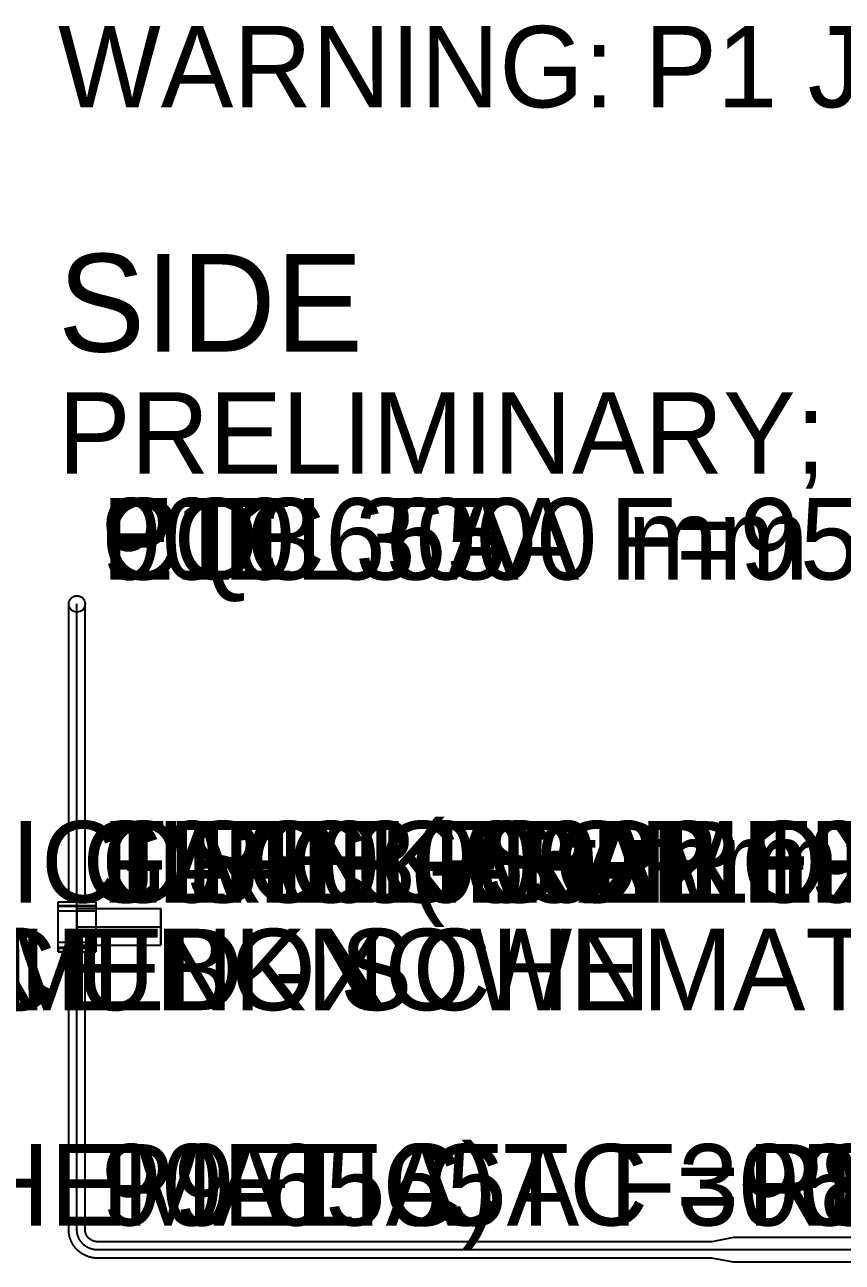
# Model space of a CAD drawing. Header units: millimetres. Extents: x 0 to 79656, y 0 to 27547.
# Drawn here: x 56713 to 60511, y 53 to 5800 of the extents above; entities that cross this region are included whole.
import ezdxf

# ---------------------------------------------------------------- set-up
doc = ezdxf.new("R2010")
doc.units = ezdxf.units.MM

msp = doc.modelspace()

# ---------------------------------------------------------------- linework, layer by layer
at = {"layer": 'CENTER'}
for p, q in [((56955.5, 3109.9), (56955.5, 3110)), ((56955.5, 3110), (56955.5, 3110)), ((56955.5, 3109.8), (56955.5, 3109.9)), ((56955.5, 3109.9), (56955.5, 3109.9)), ((56955.5, 3109.7), (56955.5, 3109.8)), ((56955.5, 3109.5), (56955.5, 3109.7)), ((56955.5, 3109.4), (56955.5, 3109.5)), ((56955.5, 3109.2), (56955.5, 3109.4)), ((56955.5, 3109), (56955.5, 3109.2)), ((56955.5, 3108.7), (56955.5, 3109)), ((56955.5, 3108.5), (56955.5, 3108.7)), ((56955.5, 3108.2), (56955.5, 3108.5)), ((56955.5, 3107.9), (56955.5, 3108.2)), ((56955.5, 3107.5), (56955.5, 3107.9)), ((56955.5, 3107.1), (56955.5, 3107.5)), ((56955.5, 3106.8), (56955.5, 3107.1)), ((56955.5, 3106.3), (56955.5, 3106.8)), ((56955.5, 3105.9), (56955.5, 3106.3)), ((56955.5, 3105.4), (56955.5, 3105.9)), ((56955.5, 3104.9), (56955.5, 3105.4)), ((56955.5, 3104.4), (56955.5, 3104.9)), ((56955.5, 3103.9), (56955.5, 3104.4)), ((56955.5, 3103.3), (56955.5, 3103.9)), ((56955.5, 3102.7), (56955.5, 3103.3)), ((56955.5, 3102.1), (56955.5, 3102.7)), ((56955.5, 3101.5), (56955.5, 3102.1)), ((56955.5, 3100.9), (56955.5, 3101.5)), ((56955.5, 3100.2), (56955.5, 3100.9)), ((56955.5, 3099.5), (56955.5, 3100.2)), ((56955.5, 3098.7), (56955.5, 3099.5)), ((56955.5, 3098), (56955.5, 3098.7)), ((56955.5, 3097.2), (56955.5, 3098)), ((56955.5, 3096.4), (56955.5, 3097.2)), ((56955.5, 3095.6), (56955.5, 3096.4)), ((56955.5, 3094.8), (56955.5, 3095.6)), ((56955.5, 3093.9), (56955.5, 3094.8)), ((56955.5, 3093.1), (56955.5, 3093.9)), ((56955.5, 3092.2), (56955.5, 3093.1)), ((56955.5, 3091.2), (56955.5, 3092.2)), ((56955.5, 3090.3), (56955.5, 3091.2)), ((56955.5, 3089.3), (56955.5, 3090.3)), ((56955.5, 3088.4), (56955.5, 3089.3)), ((56955.5, 3087.4), (56955.5, 3088.4)), ((56955.5, 3086.4), (56955.5, 3087.4)), ((56955.5, 3085.3), (56955.5, 3086.4)), ((56955.5, 3084.3), (56955.5, 3085.3)), ((56955.5, 3083.2), (56955.5, 3084.3)), ((56955.5, 3082.1), (56955.5, 3083.2)), ((56955.5, 3081), (56955.5, 3082.1)), ((56955.5, 3079.8), (56955.5, 3081)), ((56955.5, 3078.7), (56955.5, 3079.8)), ((56955.5, 3077.5), (56955.5, 3078.7)), ((56955.5, 3076.4), (56955.5, 3077.5)), ((56955.5, 3075.2), (56955.5, 3076.4)), ((56955.5, 3073.9), (56955.5, 3075.2)), ((56955.5, 3072.7), (56955.5, 3073.9)), ((56955.5, 3071.5), (56955.5, 3072.7)), ((56955.5, 3070.2), (56955.5, 3071.5)), ((56955.5, 3068.9), (56955.5, 3070.2)), ((56955.5, 3067.6), (56955.5, 3068.9)), ((56955.5, 3066.3), (56955.5, 3067.6)), ((56955.5, 3065), (56955.5, 3066.3)), ((56955.5, 3063.7), (56955.5, 3065)), ((56955.5, 3062.3), (56955.5, 3063.7)), ((56955.5, 3061), (56955.5, 3062.3)), ((56955.5, 3059.6), (56955.5, 3061)), ((56955.5, 3058.2), (56955.5, 3059.6)), ((56955.5, 3056.9), (56955.5, 3058.2)), ((56955.5, 3055.4), (56955.5, 3056.9)), ((56955.5, 3054), (56955.5, 3055.4)), ((56955.5, 3052.6), (56955.5, 3054)), ((56955.5, 3051.2), (56955.5, 3052.6)), ((56955.5, 3049.7), (56955.5, 3051.2)), ((56955.5, 3048.3), (56955.5, 3049.7)), ((56955.5, 3046.8), (56955.5, 3048.3)), ((56955.5, 3045.3), (56955.5, 3046.8)), ((56955.5, 3043.9), (56955.5, 3045.3)), ((56955.5, 3042.4), (56955.5, 3043.9)), ((56955.5, 3040.9), (56955.5, 3042.4)), ((56955.5, 3039.4), (56955.5, 3040.9)), ((56955.5, 3037.9), (56955.5, 3039.4)), ((56955.5, 3036.3), (56955.5, 3037.9)), ((56955.5, 3034.8), (56955.5, 3036.3)), ((56955.5, 3033.3), (56955.5, 3034.8)), ((56955.5, 3031.8), (56955.5, 3033.3)), ((56955.5, 3030.2), (56955.5, 3031.8)), ((56955.5, 3028.7), (56955.5, 3030.2)), ((56955.5, 3027.1), (56955.5, 3028.7)), ((56955.5, 3025.6), (56955.5, 3027.1)), ((56955.5, 3024), (56955.5, 3025.6)), ((56955.5, 3022.5), (56955.5, 3024)), ((56955.5, 3020.9), (56955.5, 3022.5)), ((56955.5, 3019.4), (56955.5, 3020.9)), ((56955.5, 3017.8), (56955.5, 3019.4)), ((56955.5, 3016.3), (56955.5, 3017.8)), ((56955.5, 3014.7), (56955.5, 3016.3)), ((56955.5, 205.3), (56955.5, 3014.7)), ((56955.5, 203.7), (56955.5, 205.3)), ((56955.6, 202.2), (56955.5, 203.7)), ((56955.6, 200.6), (56955.6, 202.2)), ((56955.7, 199.1), (56955.6, 200.6)), ((56955.8, 197.5), (56955.7, 199.1)), ((56956, 196), (56955.8, 197.5)), ((56956.1, 194.4), (56956, 196)), ((56956.3, 192.9), (56956.1, 194.4)), ((56956.5, 191.3), (56956.3, 192.9)), ((56956.8, 189.8), (56956.5, 191.3)), ((56957, 188.2), (56956.8, 189.8)), ((56957.3, 186.7), (56957, 188.2)), ((56957.6, 185.2), (56957.3, 186.7)), ((56958, 183.7), (56957.6, 185.2)), ((56958.4, 182.1), (56958, 183.7)), ((56958.7, 180.6), (56958.4, 182.1)), ((56959.2, 179.1), (56958.7, 180.6)), ((56959.6, 177.6), (56959.2, 179.1)), ((56960.1, 176.1), (56959.6, 177.6)), ((56960.6, 174.7), (56960.1, 176.1)), ((56961.1, 173.2), (56960.6, 174.7)), ((56961.6, 171.7), (56961.1, 173.2)), ((56962.2, 170.3), (56961.6, 171.7)), ((56962.8, 168.8), (56962.2, 170.3)), ((56963.4, 167.4), (56962.8, 168.8)), ((56964, 166), (56963.4, 167.4)), ((56964.6, 164.6), (56964, 166)), ((56965.3, 163.1), (56964.6, 164.6)), ((56966, 161.8), (56965.3, 163.1)), ((56966.8, 160.4), (56966, 161.8)), ((56967.5, 159), (56966.8, 160.4)), ((56968.3, 157.6), (56967.5, 159)), ((56969.1, 156.3), (56968.3, 157.6)), ((56969.9, 155), (56969.1, 156.3)), ((56970.7, 153.7), (56969.9, 155)), ((56971.6, 152.4), (56970.7, 153.7)), ((56972.4, 151.1), (56971.6, 152.4)), ((56973.3, 149.8), (56972.4, 151.1)), ((56974.3, 148.5), (56973.3, 149.8)), ((56975.2, 147.3), (56974.3, 148.5)), ((56976.2, 146.1), (56975.2, 147.3)), ((56977.1, 144.8), (56976.2, 146.1)), ((56978.1, 143.6), (56977.1, 144.8)), ((56979.1, 142.5), (56978.1, 143.6)), ((56980.2, 141.3), (56979.1, 142.5)), ((56981.2, 140.2), (56980.2, 141.3)), ((56982.3, 139), (56981.2, 140.2)), ((56983.4, 137.9), (56982.3, 139)), ((56984.5, 136.8), (56983.4, 137.9)), ((56985.7, 135.7), (56984.5, 136.8)), ((56986.8, 134.7), (56985.7, 135.7)), ((56988, 133.6), (56986.8, 134.7)), ((56989.1, 132.6), (56988, 133.6)), ((56990.3, 131.6), (56989.1, 132.6)), ((56991.6, 130.7), (56990.3, 131.6)), ((56992.8, 129.7), (56991.6, 130.7)), ((56994, 128.8), (56992.8, 129.7)), ((56995.3, 127.8), (56994, 128.8)), ((56996.6, 126.9), (56995.3, 127.8)), ((56997.9, 126.1), (56996.6, 126.9)), ((56999.2, 125.2), (56997.9, 126.1)), ((57000.5, 124.4), (56999.2, 125.2)), ((57001.8, 123.6), (57000.5, 124.4)), ((57003.2, 122.8), (57001.8, 123.6)), ((57004.5, 122), (57003.2, 122.8)), ((57005.9, 121.3), (57004.5, 122)), ((57007.3, 120.5), (57005.9, 121.3)), ((57008.6, 119.8), (57007.3, 120.5)), ((57010.1, 119.1), (57008.6, 119.8)), ((57011.5, 118.5), (57010.1, 119.1)), ((57012.9, 117.9), (57011.5, 118.5)), ((57014.3, 117.3), (57012.9, 117.9)), ((57015.8, 116.7), (57014.3, 117.3)), ((57017.2, 116.1), (57015.8, 116.7)), ((57018.7, 115.6), (57017.2, 116.1)), ((57020.2, 115.1), (57018.7, 115.6)), ((57021.6, 114.6), (57020.2, 115.1)), ((57023.1, 114.1), (57021.6, 114.6)), ((57024.6, 113.7), (57023.1, 114.1)), ((57026.1, 113.2), (57024.6, 113.7)), ((57027.6, 112.9), (57026.1, 113.2)), ((57029.2, 112.5), (57027.6, 112.9)), ((57030.7, 112.1), (57029.2, 112.5)), ((57032.2, 111.8), (57030.7, 112.1)), ((57033.7, 111.5), (57032.2, 111.8)), ((57035.3, 111.3), (57033.7, 111.5)), ((57036.8, 111), (57035.3, 111.3)), ((57038.4, 110.8), (57036.8, 111)), ((57039.9, 110.6), (57038.4, 110.8)), ((57041.5, 110.5), (57039.9, 110.6)), ((57043, 110.3), (57041.5, 110.5)), ((57044.6, 110.2), (57043, 110.3)), ((57046.1, 110.1), (57044.6, 110.2)), ((57047.7, 110.1), (57046.1, 110.1)), ((57049.2, 110), (57047.7, 110.1)), ((57050.8, 110), (57049.2, 110)), ((59904.7, 110), (57050.8, 110)), ((60006.3, 110), (59904.7, 110)), ((60850.7, 110), (60006.3, 110))]:
    msp.add_line(p, q, dxfattribs=at)
at = {"layer": 'FITTINGS'}
for p, q in [((56917.3, 3109.9), (56917.3, 3110)), ((56917.3, 3110), (56917.3, 3110)), ((56917.3, 3109.8), (56917.3, 3109.9)), ((56917.3, 3109.9), (56917.3, 3109.9)), ((56917.3, 3109.7), (56917.3, 3109.8)), ((56917.3, 3109.5), (56917.3, 3109.7)), ((56917.3, 3109.4), (56917.3, 3109.5)), ((56917.3, 3109.2), (56917.3, 3109.4)), ((56917.3, 3109), (56917.3, 3109.2)), ((56917.3, 3108.7), (56917.3, 3109)), ((56917.3, 3108.5), (56917.3, 3108.7)), ((56917.3, 3108.2), (56917.3, 3108.5)), ((56917.3, 3107.9), (56917.3, 3108.2)), ((56917.3, 3107.5), (56917.3, 3107.9)), ((56917.3, 3107.1), (56917.3, 3107.5)), ((56917.3, 3106.8), (56917.3, 3107.1)), ((56917.3, 3106.3), (56917.3, 3106.8)), ((56917.3, 3105.9), (56917.3, 3106.3)), ((56917.3, 3105.4), (56917.3, 3105.9)), ((56917.3, 3104.9), (56917.3, 3105.4)), ((56917.3, 3104.4), (56917.3, 3104.9)), ((56917.3, 3103.9), (56917.3, 3104.4)), ((56917.3, 3103.3), (56917.3, 3103.9)), ((56993.7, 3109.9), (56993.7, 3110)), ((56993.7, 3110), (56993.7, 3110)), ((56993.7, 3109.8), (56993.7, 3109.9)), ((56993.7, 3109.9), (56993.7, 3109.9)), ((56993.7, 3109.7), (56993.7, 3109.8)), ((56993.7, 3109.5), (56993.7, 3109.7)), ((56993.7, 3109.4), (56993.7, 3109.5)), ((56993.7, 3109.2), (56993.7, 3109.4)), ((56993.7, 3109), (56993.7, 3109.2)), ((56993.7, 3108.7), (56993.7, 3109)), ((56993.7, 3108.5), (56993.7, 3108.7)), ((56993.7, 3108.2), (56993.7, 3108.5)), ((56993.7, 3107.9), (56993.7, 3108.2)), ((56993.7, 3107.5), (56993.7, 3107.9)), ((56993.7, 3107.1), (56993.7, 3107.5)), ((56993.7, 3106.8), (56993.7, 3107.1)), ((56993.7, 3106.3), (56993.7, 3106.8)), ((56993.7, 3105.9), (56993.7, 3106.3)), ((56993.7, 3105.4), (56993.7, 3105.9)), ((56993.7, 3104.9), (56993.7, 3105.4)), ((56993.7, 3104.4), (56993.7, 3104.9)), ((56993.7, 3103.9), (56993.7, 3104.4)), ((56993.7, 3103.3), (56993.7, 3103.9)), ((56917.3, 3102.7), (56917.3, 3103.3)), ((56917.3, 3102.1), (56917.3, 3102.7)), ((56917.3, 3101.5), (56917.3, 3102.1)), ((56917.3, 3100.9), (56917.3, 3101.5)), ((56917.3, 3100.2), (56917.3, 3100.9)), ((56917.3, 3099.5), (56917.3, 3100.2)), ((56917.3, 3098.7), (56917.3, 3099.5)), ((56917.3, 3098), (56917.3, 3098.7)), ((56917.3, 3097.2), (56917.3, 3098)), ((56917.3, 3096.4), (56917.3, 3097.2)), ((56917.3, 3095.6), (56917.3, 3096.4)), ((56917.3, 3094.8), (56917.3, 3095.6)), ((56917.3, 3093.9), (56917.3, 3094.8)), ((56917.3, 3093.1), (56917.3, 3093.9)), ((56917.3, 3092.2), (56917.3, 3093.1)), ((56917.3, 3091.2), (56917.3, 3092.2)), ((56917.3, 3090.3), (56917.3, 3091.2)), ((56917.3, 3089.3), (56917.3, 3090.3)), ((56917.3, 3088.4), (56917.3, 3089.3)), ((56917.3, 3087.4), (56917.3, 3088.4)), ((56917.3, 3086.4), (56917.3, 3087.4)), ((56917.3, 3085.3), (56917.3, 3086.4)), ((56917.3, 3084.3), (56917.3, 3085.3)), ((56917.3, 3083.2), (56917.3, 3084.3)), ((56917.3, 3082.1), (56917.3, 3083.2)), ((56917.3, 3081), (56917.3, 3082.1)), ((56917.3, 3079.8), (56917.3, 3081)), ((56917.3, 3078.7), (56917.3, 3079.8)), ((56917.3, 3077.5), (56917.3, 3078.7)), ((56917.3, 3076.4), (56917.3, 3077.5)), ((56917.3, 3075.2), (56917.3, 3076.4)), ((56917.3, 3073.9), (56917.3, 3075.2)), ((56917.3, 3072.7), (56917.3, 3073.9)), ((56917.3, 3071.5), (56917.3, 3072.7)), ((56917.3, 3070.2), (56917.3, 3071.5)), ((56917.3, 3068.9), (56917.3, 3070.2)), ((56917.3, 3067.6), (56917.3, 3068.9)), ((56917.3, 3066.3), (56917.3, 3067.6)), ((56917.3, 3065), (56917.3, 3066.3)), ((56917.3, 3063.7), (56917.3, 3065)), ((56917.3, 3062.3), (56917.3, 3063.7)), ((56917.3, 3061), (56917.3, 3062.3)), ((56917.3, 3059.6), (56917.3, 3061)), ((56917.3, 3058.2), (56917.3, 3059.6)), ((56917.3, 3056.9), (56917.3, 3058.2)), ((56917.3, 3055.4), (56917.3, 3056.9)), ((56917.3, 3054), (56917.3, 3055.4)), ((56917.3, 3052.6), (56917.3, 3054)), ((56917.3, 3051.2), (56917.3, 3052.6)), ((56917.3, 3049.7), (56917.3, 3051.2)), ((56917.3, 3048.3), (56917.3, 3049.7)), ((56917.3, 3046.8), (56917.3, 3048.3)), ((56917.3, 3045.3), (56917.3, 3046.8)), ((56993.7, 3102.7), (56993.7, 3103.3)), ((56993.7, 3102.1), (56993.7, 3102.7)), ((56993.7, 3101.5), (56993.7, 3102.1)), ((56993.7, 3100.9), (56993.7, 3101.5)), ((56993.7, 3100.2), (56993.7, 3100.9)), ((56993.7, 3099.5), (56993.7, 3100.2)), ((56993.7, 3098.7), (56993.7, 3099.5)), ((56993.7, 3098), (56993.7, 3098.7)), ((56993.7, 3097.2), (56993.7, 3098)), ((56993.7, 3096.4), (56993.7, 3097.2)), ((56993.7, 3095.6), (56993.7, 3096.4)), ((56993.7, 3094.8), (56993.7, 3095.6)), ((56993.7, 3093.9), (56993.7, 3094.8)), ((56993.7, 3093.1), (56993.7, 3093.9)), ((56993.7, 3092.2), (56993.7, 3093.1)), ((56993.7, 3091.2), (56993.7, 3092.2)), ((56993.7, 3090.3), (56993.7, 3091.2)), ((56993.7, 3089.3), (56993.7, 3090.3)), ((56993.7, 3088.4), (56993.7, 3089.3)), ((56993.7, 3087.4), (56993.7, 3088.4)), ((56993.7, 3086.4), (56993.7, 3087.4)), ((56993.7, 3085.3), (56993.7, 3086.4)), ((56993.7, 3084.3), (56993.7, 3085.3)), ((56993.7, 3083.2), (56993.7, 3084.3)), ((56993.7, 3082.1), (56993.7, 3083.2)), ((56993.7, 3081), (56993.7, 3082.1)), ((56993.7, 3079.8), (56993.7, 3081)), ((56993.7, 3078.7), (56993.7, 3079.8)), ((56993.7, 3077.5), (56993.7, 3078.7)), ((56993.7, 3076.4), (56993.7, 3077.5)), ((56993.7, 3075.2), (56993.7, 3076.4)), ((56993.7, 3073.9), (56993.7, 3075.2)), ((56993.7, 3072.7), (56993.7, 3073.9)), ((56993.7, 3071.5), (56993.7, 3072.7)), ((56993.7, 3070.2), (56993.7, 3071.5)), ((56993.7, 3068.9), (56993.7, 3070.2)), ((56993.7, 3067.6), (56993.7, 3068.9)), ((56993.7, 3066.3), (56993.7, 3067.6)), ((56993.7, 3065), (56993.7, 3066.3)), ((56993.7, 3063.7), (56993.7, 3065)), ((56993.7, 3062.3), (56993.7, 3063.7)), ((56993.7, 3061), (56993.7, 3062.3)), ((56993.7, 3059.6), (56993.7, 3061)), ((56993.7, 3058.2), (56993.7, 3059.6)), ((56993.7, 3056.9), (56993.7, 3058.2)), ((56993.7, 3055.4), (56993.7, 3056.9)), ((56993.7, 3054), (56993.7, 3055.4)), ((56993.7, 3052.6), (56993.7, 3054)), ((56993.7, 3051.2), (56993.7, 3052.6)), ((56993.7, 3049.7), (56993.7, 3051.2)), ((56993.7, 3048.3), (56993.7, 3049.7)), ((56993.7, 3046.8), (56993.7, 3048.3)), ((56993.7, 3045.3), (56993.7, 3046.8)), ((56917.3, 3043.9), (56917.3, 3045.3)), ((56917.3, 3042.4), (56917.3, 3043.9)), ((56917.3, 3040.9), (56917.3, 3042.4)), ((56917.3, 3039.4), (56917.3, 3040.9)), ((56917.3, 3037.9), (56917.3, 3039.4)), ((56917.3, 3036.3), (56917.3, 3037.9)), ((56917.3, 3034.8), (56917.3, 3036.3)), ((56917.3, 3033.3), (56917.3, 3034.8)), ((56917.3, 3031.8), (56917.3, 3033.3)), ((56917.3, 3030.2), (56917.3, 3031.8)), ((56917.3, 3028.7), (56917.3, 3030.2)), ((56917.3, 3027.1), (56917.3, 3028.7)), ((56917.3, 3025.6), (56917.3, 3027.1)), ((56917.3, 3024), (56917.3, 3025.6)), ((56917.3, 3022.5), (56917.3, 3024)), ((56917.3, 3020.9), (56917.3, 3022.5)), ((56917.3, 3019.4), (56917.3, 3020.9)), ((56917.3, 3017.8), (56917.3, 3019.4)), ((56917.3, 3016.3), (56917.3, 3017.8)), ((56917.3, 3014.7), (56917.3, 3016.3)), ((56993.7, 3043.9), (56993.7, 3045.3)), ((56993.7, 3042.4), (56993.7, 3043.9)), ((56993.7, 3040.9), (56993.7, 3042.4)), ((56993.7, 3039.4), (56993.7, 3040.9)), ((56993.7, 3037.9), (56993.7, 3039.4)), ((56993.7, 3036.3), (56993.7, 3037.9)), ((56993.7, 3034.8), (56993.7, 3036.3)), ((56993.7, 3033.3), (56993.7, 3034.8)), ((56993.7, 3031.8), (56993.7, 3033.3)), ((56993.7, 3030.2), (56993.7, 3031.8)), ((56993.7, 3028.7), (56993.7, 3030.2)), ((56993.7, 3027.1), (56993.7, 3028.7)), ((56993.7, 3025.6), (56993.7, 3027.1)), ((56993.7, 3024), (56993.7, 3025.6)), ((56993.7, 3022.5), (56993.7, 3024)), ((56993.7, 3020.9), (56993.7, 3022.5)), ((56993.7, 3019.4), (56993.7, 3020.9)), ((56993.7, 3017.8), (56993.7, 3019.4)), ((56993.7, 3016.3), (56993.7, 3017.8)), ((56993.7, 3014.7), (56993.7, 3016.3)), ((56868, 1494), (56868, 1726)), ((56868, 1726), (57043, 1726)), ((57043, 1726), (57043, 1494)), ((57043, 1494), (56868, 1494)), ((56917.4, 203.1), (56917.3, 205.3)), ((56917.4, 200.9), (56917.4, 203.1)), ((56917.5, 198.8), (56917.4, 200.9)), ((56917.6, 196.6), (56917.5, 198.8)), ((56917.8, 194.4), (56917.6, 196.6)), ((56918, 192.2), (56917.8, 194.4)), ((56918.2, 190), (56918, 192.2)), ((56918.5, 187.9), (56918.2, 190)), ((56918.8, 185.7), (56918.5, 187.9)), ((56919.1, 183.6), (56918.8, 185.7)), ((56919.5, 181.4), (56919.1, 183.6)), ((56919.9, 179.3), (56919.5, 181.4)), ((56920.4, 177.1), (56919.9, 179.3)), ((56920.8, 175), (56920.4, 177.1)), ((56921.3, 172.9), (56920.8, 175)), ((56921.9, 170.8), (56921.3, 172.9)), ((56993.7, 204.4), (56993.7, 205.3)), ((56993.7, 203.4), (56993.7, 204.4)), ((56993.7, 202.5), (56993.7, 203.4)), ((56993.8, 201.6), (56993.7, 202.5)), ((56993.8, 200.6), (56993.8, 201.6)), ((56993.9, 199.7), (56993.8, 200.6)), ((56994, 198.8), (56993.9, 199.7)), ((56994.1, 197.8), (56994, 198.8)), ((56994.3, 196.9), (56994.1, 197.8)), ((56994.4, 196), (56994.3, 196.9)), ((56994.6, 195.1), (56994.4, 196)), ((56994.7, 194.2), (56994.6, 195.1)), ((56994.9, 193.2), (56994.7, 194.2)), ((56995.1, 192.3), (56994.9, 193.2)), ((56995.4, 191.4), (56995.1, 192.3)), ((56995.6, 190.5), (56995.4, 191.4)), ((56995.8, 189.6), (56995.6, 190.5)), ((56996.1, 188.7), (56995.8, 189.6)), ((56996.4, 187.8), (56996.1, 188.7)), ((56996.7, 186.9), (56996.4, 187.8)), ((56997, 186), (56996.7, 186.9)), ((56997.3, 185.2), (56997, 186)), ((56997.6, 184.3), (56997.3, 185.2)), ((56998, 183.4), (56997.6, 184.3)), ((56998.4, 182.6), (56998, 183.4)), ((56998.7, 181.7), (56998.4, 182.6)), ((56999.1, 180.9), (56998.7, 181.7)), ((56999.5, 180), (56999.1, 180.9)), ((57000, 179.2), (56999.5, 180)), ((57000.4, 178.4), (57000, 179.2)), ((57000.8, 177.5), (57000.4, 178.4)), ((57001.3, 176.7), (57000.8, 177.5)), ((57001.8, 175.9), (57001.3, 176.7)), ((57002.3, 175.1), (57001.8, 175.9)), ((57002.8, 174.3), (57002.3, 175.1)), ((57003.3, 173.5), (57002.8, 174.3)), ((57003.8, 172.8), (57003.3, 173.5)), ((57004.3, 172), (57003.8, 172.8)), ((56922.5, 168.7), (56921.9, 170.8)), ((56923.1, 166.6), (56922.5, 168.7)), ((56923.7, 164.5), (56923.1, 166.6)), ((56924.4, 162.4), (56923.7, 164.5)), ((56925.2, 160.3), (56924.4, 162.4)), ((56925.9, 158.3), (56925.2, 160.3)), ((56926.7, 156.3), (56925.9, 158.3)), ((56927.5, 154.2), (56926.7, 156.3)), ((56928.4, 152.2), (56927.5, 154.2)), ((56929.2, 150.2), (56928.4, 152.2)), ((56930.2, 148.2), (56929.2, 150.2)), ((56931.1, 146.3), (56930.2, 148.2)), ((56932.1, 144.3), (56931.1, 146.3)), ((56933.1, 142.4), (56932.1, 144.3)), ((56934.2, 140.5), (56933.1, 142.4)), ((56935.2, 138.6), (56934.2, 140.5)), ((56936.3, 136.7), (56935.2, 138.6)), ((56937.5, 134.8), (56936.3, 136.7)), ((56938.6, 133), (56937.5, 134.8)), ((56939.8, 131.2), (56938.6, 133)), ((56941.1, 129.4), (56939.8, 131.2)), ((56942.3, 127.6), (56941.1, 129.4)), ((56943.6, 125.8), (56942.3, 127.6)), ((56944.9, 124.1), (56943.6, 125.8)), ((56946.3, 122.3), (56944.9, 124.1)), ((56947.6, 120.6), (56946.3, 122.3)), ((56949, 119), (56947.6, 120.6)), ((56950.5, 117.3), (56949, 119)), ((56951.9, 115.7), (56950.5, 117.3)), ((56953.4, 114.1), (56951.9, 115.7)), ((57004.9, 171.3), (57004.3, 172)), ((57005.5, 170.5), (57004.9, 171.3)), ((57006, 169.8), (57005.5, 170.5)), ((57006.6, 169), (57006, 169.8)), ((57007.2, 168.3), (57006.6, 169)), ((57007.8, 167.6), (57007.2, 168.3)), ((57008.5, 166.9), (57007.8, 167.6)), ((57009.1, 166.2), (57008.5, 166.9)), ((57009.7, 165.6), (57009.1, 166.2)), ((57010.4, 164.9), (57009.7, 165.6)), ((57011.1, 164.2), (57010.4, 164.9)), ((57011.7, 163.6), (57011.1, 164.2)), ((57012.4, 163), (57011.7, 163.6)), ((57013.1, 162.3), (57012.4, 163)), ((57013.8, 161.7), (57013.1, 162.3)), ((57014.5, 161.1), (57013.8, 161.7)), ((57015.3, 160.5), (57014.5, 161.1)), ((57016, 160), (57015.3, 160.5)), ((57016.8, 159.4), (57016, 160)), ((57017.5, 158.8), (57016.8, 159.4)), ((57018.3, 158.3), (57017.5, 158.8)), ((57019, 157.8), (57018.3, 158.3)), ((57019.8, 157.3), (57019, 157.8)), ((57020.6, 156.8), (57019.8, 157.3)), ((57021.4, 156.3), (57020.6, 156.8)), ((57022.2, 155.8), (57021.4, 156.3)), ((57023, 155.3), (57022.2, 155.8)), ((57023.9, 154.9), (57023, 155.3)), ((57024.7, 154.5), (57023.9, 154.9)), ((57025.5, 154), (57024.7, 154.5)), ((57026.4, 153.6), (57025.5, 154)), ((57027.2, 153.2), (57026.4, 153.6)), ((57028.1, 152.9), (57027.2, 153.2)), ((57028.9, 152.5), (57028.1, 152.9)), ((57029.8, 152.1), (57028.9, 152.5)), ((57030.7, 151.8), (57029.8, 152.1)), ((57031.5, 151.5), (57030.7, 151.8)), ((57032.4, 151.2), (57031.5, 151.5)), ((57033.3, 150.9), (57032.4, 151.2)), ((57034.2, 150.6), (57033.3, 150.9)), ((57035.1, 150.3), (57034.2, 150.6)), ((57036, 150.1), (57035.1, 150.3)), ((57036.9, 149.9), (57036, 150.1)), ((57037.8, 149.6), (57036.9, 149.9)), ((57038.7, 149.4), (57037.8, 149.6)), ((57039.7, 149.2), (57038.7, 149.4)), ((57040.6, 149.1), (57039.7, 149.2)), ((57041.5, 148.9), (57040.6, 149.1)), ((57042.4, 148.8), (57041.5, 148.9)), ((57043.3, 148.6), (57042.4, 148.8)), ((57044.3, 148.5), (57043.3, 148.6)), ((57045.2, 148.4), (57044.3, 148.5)), ((57046.1, 148.3), (57045.2, 148.4)), ((57047.1, 148.3), (57046.1, 148.3)), ((57048, 148.2), (57047.1, 148.3)), ((57048.9, 148.2), (57048, 148.2)), ((57049.9, 148.2), (57048.9, 148.2)), ((57050.8, 148.1), (57049.9, 148.2)), ((60006.3, 167.2), (59904.7, 148.1)), ((56954.9, 112.5), (56953.4, 114.1)), ((56956.4, 110.9), (56954.9, 112.5)), ((56958, 109.4), (56956.4, 110.9)), ((56959.6, 107.9), (56958, 109.4)), ((56961.2, 106.4), (56959.6, 107.9)), ((56962.8, 105), (56961.2, 106.4)), ((56964.5, 103.5), (56962.8, 105)), ((56966.1, 102.1), (56964.5, 103.5)), ((56967.8, 100.8), (56966.1, 102.1)), ((56969.6, 99.4), (56967.8, 100.8)), ((56971.3, 98.1), (56969.6, 99.4)), ((56973.1, 96.8), (56971.3, 98.1)), ((56974.9, 95.6), (56973.1, 96.8)), ((56976.7, 94.3), (56974.9, 95.6)), ((56978.5, 93.1), (56976.7, 94.3)), ((56980.3, 92), (56978.5, 93.1)), ((56982.2, 90.8), (56980.3, 92)), ((56984.1, 89.7), (56982.2, 90.8)), ((56986, 88.7), (56984.1, 89.7)), ((56987.9, 87.6), (56986, 88.7)), ((56989.8, 86.6), (56987.9, 87.6)), ((56991.8, 85.6), (56989.8, 86.6)), ((56993.7, 84.7), (56991.8, 85.6)), ((56995.7, 83.7), (56993.7, 84.7)), ((56997.7, 82.9), (56995.7, 83.7)), ((56999.7, 82), (56997.7, 82.9)), ((57001.8, 81.2), (56999.7, 82)), ((57003.8, 80.4), (57001.8, 81.2)), ((57005.8, 79.7), (57003.8, 80.4)), ((57007.9, 78.9), (57005.8, 79.7)), ((57010, 78.2), (57007.9, 78.9)), ((57012.1, 77.6), (57010, 78.2)), ((57014.2, 77), (57012.1, 77.6)), ((57016.3, 76.4), (57014.2, 77)), ((57018.4, 75.8), (57016.3, 76.4)), ((57020.5, 75.3), (57018.4, 75.8)), ((57022.6, 74.9), (57020.5, 75.3)), ((57024.8, 74.4), (57022.6, 74.9)), ((57026.9, 74), (57024.8, 74.4)), ((57029.1, 73.6), (57026.9, 74)), ((57031.2, 73.3), (57029.1, 73.6)), ((57033.4, 73), (57031.2, 73.3)), ((57035.5, 72.7), (57033.4, 73)), ((57037.7, 72.5), (57035.5, 72.7)), ((57039.9, 72.3), (57037.7, 72.5)), ((57042.1, 72.1), (57039.9, 72.3)), ((57044.3, 72), (57042.1, 72.1)), ((57046.4, 71.9), (57044.3, 72)), ((57048.6, 71.9), (57046.4, 71.9)), ((57050.8, 71.8), (57048.6, 71.9)), ((60006.3, 52.9), (59904.7, 71.8))]:
    msp.add_line(p, q, dxfattribs=at)
at = {"layer": 'FLANGE_THICKNESS'}
for p, q in [((57043, 1683), (56868, 1683)), ((57043, 1537), (56868, 1537))]:
    msp.add_line(p, q, dxfattribs=at)
at = {"layer": 'GASKET_REFERENCE'}
for p, q in [((56868, 1705), (56868, 1708)), ((56868, 1708), (57043, 1708)), ((57043, 1705), (56868, 1705)), ((57043, 1708), (57043, 1705)), ((57043, 1515), (56868, 1515)), ((56868, 1515), (56868, 1512)), ((56868, 1512), (57043, 1512)), ((57043, 1512), (57043, 1515))]:
    msp.add_line(p, q, dxfattribs=at)
at = {"layer": 'MATING_FLANGE'}
for p, q in [((56868, 1708), (56868, 1726)), ((56868, 1726), (57043, 1726)), ((57043, 1726), (57043, 1708)), ((57043, 1708), (56868, 1708)), ((57043, 1512), (56868, 1512)), ((56868, 1512), (56868, 1494)), ((57043, 1494), (57043, 1512)), ((56868, 1494), (57043, 1494))]:
    msp.add_line(p, q, dxfattribs=at)
at = {"layer": 'PIPE_OUTLINE'}
for p, q in [((56917.3, 1726), (56917.3, 3014.7)), ((56993.7, 1726), (56993.7, 3014.7)), ((56917.3, 205.3), (56917.3, 1494)), ((56993.7, 205.3), (56993.7, 1494)), ((59904.7, 148.1), (57050.8, 148.1)), ((60850.7, 167.2), (60006.3, 167.2)), ((59904.7, 71.8), (57050.8, 71.8)), ((60850.7, 52.9), (60006.3, 52.9))]:
    msp.add_line(p, q, dxfattribs=at)
msp.add_circle((56955.5, 3110), 38.1, dxfattribs=at)
at = {"layer": 'VALVE_REFERENCE'}
for p, q in [((56955.5, 1525), (56955.5, 1695)), ((56955.5, 1695), (57345.5, 1695)), ((56955.5, 1695), (56955.5, 1525)), ((56955.5, 1695), (57345.5, 1695)), ((57345.5, 1525), (57345.5, 1695)), ((57345.5, 1695), (57345.5, 1525)), ((56955.5, 1610), (57345.5, 1610)), ((56955.5, 1525), (57345.5, 1525)), ((56955.5, 1525), (57345.5, 1525))]:
    msp.add_line(p, q, dxfattribs=at)

# ---------------------------------------------------------------- texts
at = {"layer": 'LABELS'}
for s, height, p in [('WARNING: P1 JOINT TEE - REVIEW REQUIRED', 378, (56868, 5416.1)), ('SIDE', 453.6, (56868, 4282.1)), ('PRELIMINARY; FITTINGS SCHEMATIC - VERIFY PRODUCT DIMENSIONS', 378, (56868, 3715.2)), ('90EL 65A F=95.3mm (SCHEMATIC)', 378, (57068.9, 3223.4)), ('CTC 3000 mm', 378, (57068.9, 3223.4)), ('P10 65A', 378, (57068.9, 3223.4)), ('P11 65A', 378, (57068.9, 3223.4)), ('EQ3', 378, (57068.9, 3223.4)), ('JIS10K SOP FF x2 t18 GASKET x2 t3 ASSUMED - SCHEMATIC', 378, (42547.4, 1723.4)), ('GATE (APPROX)', 378, (56981.4, 1723.4)), ('JIS10K SOP FF x2 t18 GASKET x2 t3 ASSUMED - SCHEMATIC', 378, (57068.9, 1723.4)), ('CTC 3000 mm', 378, (57068.9, 1723.4)), ('10FCL-65A L190 FLANGE-D175 REFERENCE BOX', 378, (57068.9, 1723.4)), ('FLANGE t22 mm - SCHEMATIC', 378, (57068.9, 1723.4)), ('REF FRAME H390 D1-170 WHEEL LOCATION UNKNOWN', 378, (57458.9, 1723.4)), ('REF FRAME H464 D1-200 WHEEL LOCATION UNKNOWN', 378, (46083.4, 1223.4)), ('JIS10K SOP FF x2 t18 GASKET x2 t3 ASSUMED - SCHEMATIC', 378, (46547.4, 1223.4)), ('10FCL-80A L200 FLANGE-D185 REFERENCE BOX', 378, (46547.4, 1223.4)), ('TEE 100Ax100A C=104.8 M=104.8 mm (SCHEMATIC)', 378, (46547.4, 223.4)), ('90EL 65A F=95.3mm (SCHEMATIC)', 378, (57068.9, 223.4)), ('P9 65A', 378, (57068.9, 223.4)), ('CTC 3000 mm', 378, (58568.9, 223.4)), ('RED 100Ax65A H=101.6 mm (SCHEMATIC)', 378, (60068.9, 223.4)), ('P8 100A', 378, (60068.9, 223.4))]:
    msp.add_text(s, height=height, dxfattribs=at).set_placement(p)

doc.saveas('drawing.dxf')
